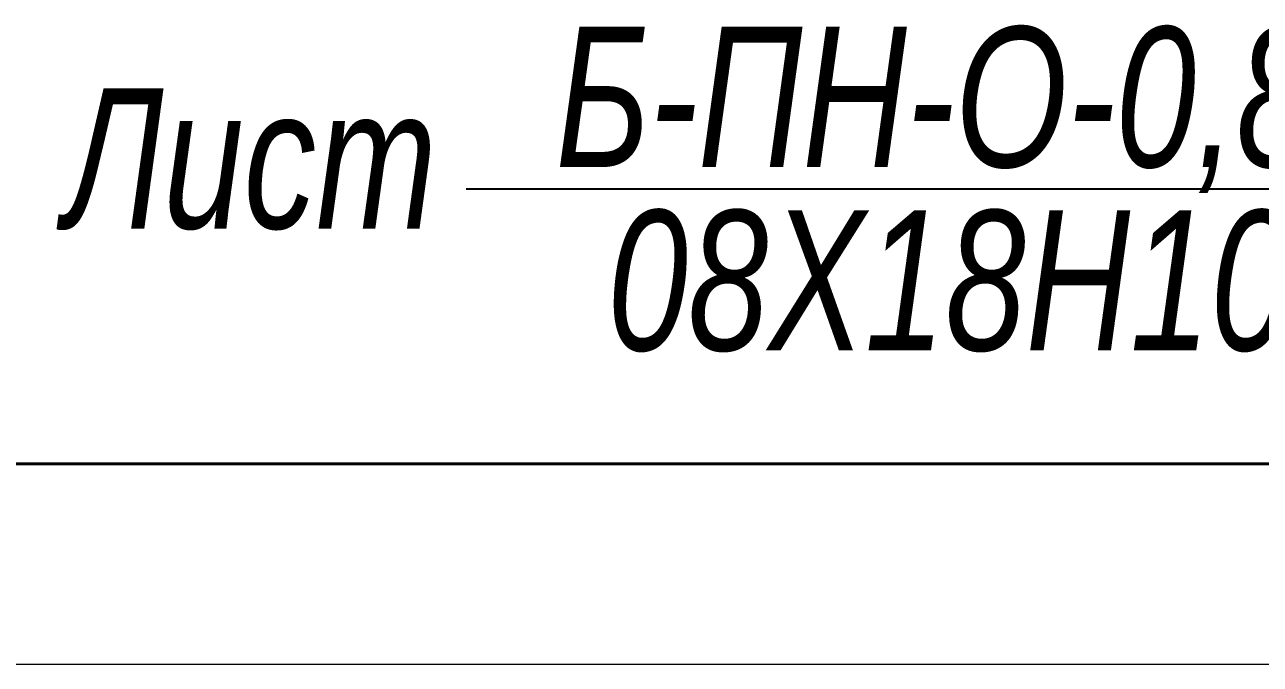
# Model space of a CAD drawing. Header units: millimetres. Extents: x 12064 to 35004, y -6103 to -2658.
# Drawn here: x 30553.55 to 30584.37, y -3146.57 to -3130.61 of the extents above; entities that cross this region are included whole.
import ezdxf

# ---------------------------------------------------------------- set-up
doc = ezdxf.new("R2010")
doc.units = ezdxf.units.MM
for name, color, linetype, lineweight in [('Layer_02', 5, 'Continuous', 13), ('Layer_06', 6, 'Continuous', 13), ('Layer_07', 7, 'Continuous', 40)]:
    doc.layers.add(name, color=color, linetype=linetype, lineweight=lineweight)
doc.styles.add('Style_01', font='ARIALNI.TTF', dxfattribs={"width": 0.9, "height": 3.5})

msp = doc.modelspace()

# ---------------------------------------------------------------- linework, layer by layer
at = {"color": 0, "lineweight": 25}
msp.add_line((30564.564, -3134.704), (30614.012, -3134.704), dxfattribs=at)
at = {"layer": 'Layer_06'}
msp.add_line((30255.838, -3146.567), (30675.838, -3146.567), dxfattribs=at)
at = {"layer": 'Layer_07', "linetype": 'Continuous'}
msp.add_line((30275.838, -3141.567), (30670.838, -3141.567), dxfattribs=at)

# ---------------------------------------------------------------- texts
at = {"layer": 'Layer_02', "linetype": 'Continuous', "char_height": 3.5, "width": 70.04667, "attachment_point": 5, "style": 'Style_01'}
for s, insert in [('Б-ПН-О-0,8 ГОСТ19904-90', (30589.252, -3132.734)), ('Лист', (30559.185, -3133.968)), ('08Х18Н10 ГОСТ 5582-75', (30589.077, -3137.01))]:
    msp.add_mtext(s, dxfattribs=dict(at, insert=insert))

doc.saveas('drawing.dxf')
